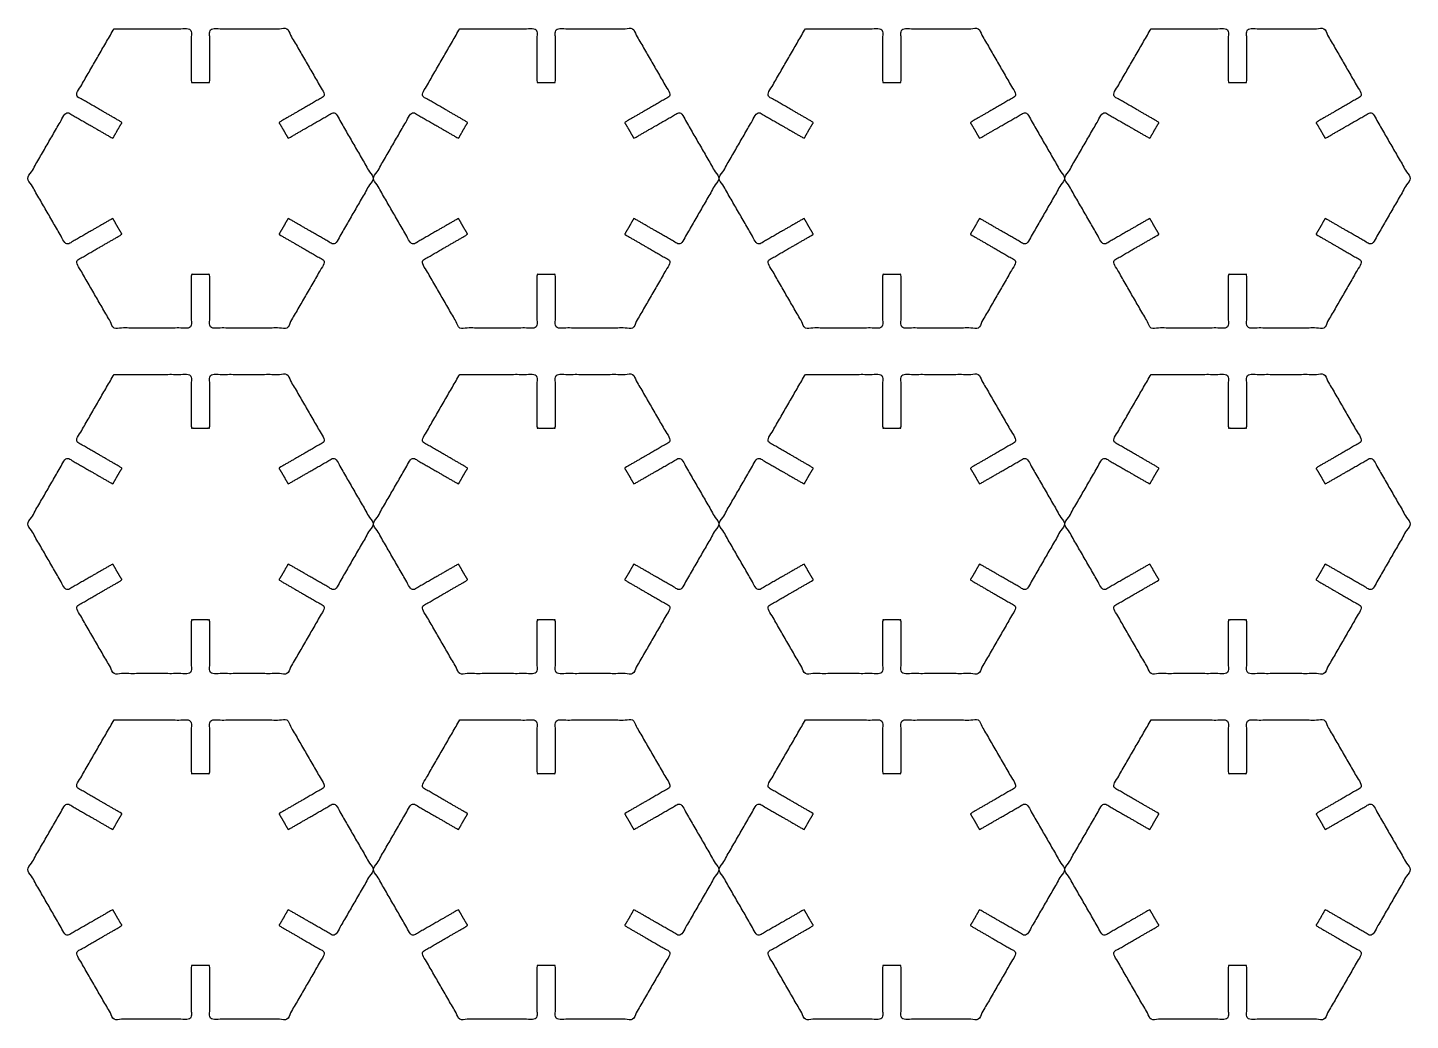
# Model space of a CAD drawing. Header units: inches. Extents: x -1.5 to 10.5, y -1.3 to 7.3.
import ezdxf

# ---------------------------------------------------------------- set-up
doc = ezdxf.new("R2010")
doc.units = ezdxf.units.IN
doc.header["$MEASUREMENT"] = 0
doc.layers.add('Default', color=178, linetype='Continuous', true_color=0x000000)

msp = doc.modelspace()

# ---------------------------------------------------------------- linework, layer by layer
at = {"layer": 'Default'}
for points in [[(-0.75, 7.299), (-0.918, 7.009), (-1.085, 6.719), (-0.883, 6.602), (-0.681, 6.486), (-0.721, 6.417), (-0.761, 6.347), (-0.963, 6.464), (-1.165, 6.58), (-1.332, 6.29), (-1.5, 6), (-1.332, 5.71), (-1.165, 5.42), (-0.963, 5.536), (-0.761, 5.653), (-0.721, 5.583), (-0.681, 5.514), (-0.883, 5.398), (-1.085, 5.281), (-0.918, 4.991), (-0.75, 4.701), (-0.415, 4.701), (-0.08, 4.701), (-0.08, 4.934), (-0.08, 5.167), (0, 5.167), (0.08, 5.167), (0.08, 4.934), (0.08, 4.701), (0.415, 4.701), (0.75, 4.701), (0.917, 4.991), (1.085, 5.281), (0.883, 5.398), (0.681, 5.514), (0.721, 5.583), (0.761, 5.653), (0.963, 5.536), (1.165, 5.42), (1.332, 5.71), (1.5, 6), (1.332, 6.29), (1.165, 6.58), (0.963, 6.464), (0.761, 6.347), (0.721, 6.417), (0.681, 6.486), (0.883, 6.602), (1.085, 6.719), (0.917, 7.009), (0.75, 7.299), (0.415, 7.299), (0.08, 7.299), (0.08, 7.066), (0.08, 6.833), (0, 6.833), (-0.08, 6.833), (-0.08, 7.066), (-0.08, 7.299), (-0.415, 7.299), (-0.75, 7.299)], [(2.25, 7.299), (2.083, 7.009), (1.915, 6.719), (2.117, 6.602), (2.319, 6.486), (2.279, 6.417), (2.239, 6.347), (2.037, 6.464), (1.835, 6.58), (1.668, 6.29), (1.5, 6), (1.668, 5.71), (1.835, 5.42), (2.037, 5.536), (2.239, 5.653), (2.279, 5.583), (2.319, 5.514), (2.117, 5.398), (1.915, 5.281), (2.083, 4.991), (2.25, 4.701), (2.585, 4.701), (2.92, 4.701), (2.92, 4.934), (2.92, 5.167), (3, 5.167), (3.08, 5.167), (3.08, 4.934), (3.08, 4.701), (3.415, 4.701), (3.75, 4.701), (3.917, 4.991), (4.085, 5.281), (3.883, 5.398), (3.681, 5.514), (3.721, 5.583), (3.761, 5.653), (3.963, 5.536), (4.165, 5.42), (4.332, 5.71), (4.5, 6), (4.332, 6.29), (4.165, 6.58), (3.963, 6.464), (3.761, 6.347), (3.721, 6.417), (3.681, 6.486), (3.883, 6.602), (4.085, 6.719), (3.917, 7.009), (3.75, 7.299), (3.415, 7.299), (3.08, 7.299), (3.08, 7.066), (3.08, 6.833), (3, 6.833), (2.92, 6.833), (2.92, 7.066), (2.92, 7.299), (2.585, 7.299), (2.25, 7.299)], [(5.25, 7.299), (5.082, 7.009), (4.915, 6.719), (5.117, 6.602), (5.319, 6.486), (5.279, 6.417), (5.239, 6.347), (5.037, 6.464), (4.835, 6.58), (4.668, 6.29), (4.5, 6), (4.668, 5.71), (4.835, 5.42), (5.037, 5.536), (5.239, 5.653), (5.279, 5.583), (5.319, 5.514), (5.117, 5.398), (4.915, 5.281), (5.082, 4.991), (5.25, 4.701), (5.585, 4.701), (5.92, 4.701), (5.92, 4.934), (5.92, 5.167), (6, 5.167), (6.08, 5.167), (6.08, 4.934), (6.08, 4.701), (6.415, 4.701), (6.75, 4.701), (6.917, 4.991), (7.085, 5.281), (6.883, 5.398), (6.681, 5.514), (6.721, 5.583), (6.761, 5.653), (6.963, 5.536), (7.165, 5.42), (7.332, 5.71), (7.5, 6), (7.332, 6.29), (7.165, 6.58), (6.963, 6.464), (6.761, 6.347), (6.721, 6.417), (6.681, 6.486), (6.883, 6.602), (7.085, 6.719), (6.917, 7.009), (6.75, 7.299), (6.415, 7.299), (6.08, 7.299), (6.08, 7.066), (6.08, 6.833), (6, 6.833), (5.92, 6.833), (5.92, 7.066), (5.92, 7.299), (5.585, 7.299), (5.25, 7.299)], [(8.25, 7.299), (8.082, 7.009), (7.915, 6.719), (8.117, 6.602), (8.319, 6.486), (8.279, 6.417), (8.239, 6.347), (8.037, 6.464), (7.835, 6.58), (7.668, 6.29), (7.5, 6), (7.668, 5.71), (7.835, 5.42), (8.037, 5.536), (8.239, 5.653), (8.279, 5.583), (8.319, 5.514), (8.117, 5.398), (7.915, 5.281), (8.082, 4.991), (8.25, 4.701), (8.585, 4.701), (8.92, 4.701), (8.92, 4.934), (8.92, 5.167), (9, 5.167), (9.08, 5.167), (9.08, 4.934), (9.08, 4.701), (9.415, 4.701), (9.75, 4.701), (9.917, 4.991), (10.085, 5.281), (9.883, 5.398), (9.681, 5.514), (9.721, 5.583), (9.761, 5.653), (9.963, 5.536), (10.165, 5.42), (10.332, 5.71), (10.5, 6), (10.332, 6.29), (10.165, 6.58), (9.963, 6.464), (9.761, 6.347), (9.721, 6.417), (9.681, 6.486), (9.883, 6.602), (10.085, 6.719), (9.917, 7.009), (9.75, 7.299), (9.415, 7.299), (9.08, 7.299), (9.08, 7.066), (9.08, 6.833), (9, 6.833), (8.92, 6.833), (8.92, 7.066), (8.92, 7.299), (8.585, 7.299), (8.25, 7.299)], [(-0.75, 4.299), (-0.918, 4.009), (-1.085, 3.719), (-0.883, 3.602), (-0.681, 3.486), (-0.721, 3.417), (-0.761, 3.347), (-0.963, 3.464), (-1.165, 3.58), (-1.332, 3.29), (-1.5, 3), (-1.332, 2.71), (-1.165, 2.42), (-0.963, 2.536), (-0.761, 2.653), (-0.721, 2.583), (-0.681, 2.514), (-0.883, 2.398), (-1.085, 2.281), (-0.918, 1.991), (-0.75, 1.701), (-0.415, 1.701), (-0.08, 1.701), (-0.08, 1.934), (-0.08, 2.167), (0, 2.167), (0.08, 2.167), (0.08, 1.934), (0.08, 1.701), (0.415, 1.701), (0.75, 1.701), (0.917, 1.991), (1.085, 2.281), (0.883, 2.398), (0.681, 2.514), (0.721, 2.583), (0.761, 2.653), (0.963, 2.536), (1.165, 2.42), (1.332, 2.71), (1.5, 3), (1.332, 3.29), (1.165, 3.58), (0.963, 3.464), (0.761, 3.347), (0.721, 3.417), (0.681, 3.486), (0.883, 3.602), (1.085, 3.719), (0.917, 4.009), (0.75, 4.299), (0.415, 4.299), (0.08, 4.299), (0.08, 4.066), (0.08, 3.833), (0, 3.833), (-0.08, 3.833), (-0.08, 4.066), (-0.08, 4.299), (-0.415, 4.299), (-0.75, 4.299)], [(2.25, 4.299), (2.083, 4.009), (1.915, 3.719), (2.117, 3.602), (2.319, 3.486), (2.279, 3.417), (2.239, 3.347), (2.037, 3.464), (1.835, 3.58), (1.668, 3.29), (1.5, 3), (1.668, 2.71), (1.835, 2.42), (2.037, 2.536), (2.239, 2.653), (2.279, 2.583), (2.319, 2.514), (2.117, 2.398), (1.915, 2.281), (2.083, 1.991), (2.25, 1.701), (2.585, 1.701), (2.92, 1.701), (2.92, 1.934), (2.92, 2.167), (3, 2.167), (3.08, 2.167), (3.08, 1.934), (3.08, 1.701), (3.415, 1.701), (3.75, 1.701), (3.917, 1.991), (4.085, 2.281), (3.883, 2.398), (3.681, 2.514), (3.721, 2.583), (3.761, 2.653), (3.963, 2.536), (4.165, 2.42), (4.332, 2.71), (4.5, 3), (4.332, 3.29), (4.165, 3.58), (3.963, 3.464), (3.761, 3.347), (3.721, 3.417), (3.681, 3.486), (3.883, 3.602), (4.085, 3.719), (3.917, 4.009), (3.75, 4.299), (3.415, 4.299), (3.08, 4.299), (3.08, 4.066), (3.08, 3.833), (3, 3.833), (2.92, 3.833), (2.92, 4.066), (2.92, 4.299), (2.585, 4.299), (2.25, 4.299)], [(5.25, 4.299), (5.082, 4.009), (4.915, 3.719), (5.117, 3.602), (5.319, 3.486), (5.279, 3.417), (5.239, 3.347), (5.037, 3.464), (4.835, 3.58), (4.668, 3.29), (4.5, 3), (4.668, 2.71), (4.835, 2.42), (5.037, 2.536), (5.239, 2.653), (5.279, 2.583), (5.319, 2.514), (5.117, 2.398), (4.915, 2.281), (5.082, 1.991), (5.25, 1.701), (5.585, 1.701), (5.92, 1.701), (5.92, 1.934), (5.92, 2.167), (6, 2.167), (6.08, 2.167), (6.08, 1.934), (6.08, 1.701), (6.415, 1.701), (6.75, 1.701), (6.917, 1.991), (7.085, 2.281), (6.883, 2.398), (6.681, 2.514), (6.721, 2.583), (6.761, 2.653), (6.963, 2.536), (7.165, 2.42), (7.332, 2.71), (7.5, 3), (7.332, 3.29), (7.165, 3.58), (6.963, 3.464), (6.761, 3.347), (6.721, 3.417), (6.681, 3.486), (6.883, 3.602), (7.085, 3.719), (6.917, 4.009), (6.75, 4.299), (6.415, 4.299), (6.08, 4.299), (6.08, 4.066), (6.08, 3.833), (6, 3.833), (5.92, 3.833), (5.92, 4.066), (5.92, 4.299), (5.585, 4.299), (5.25, 4.299)], [(8.25, 4.299), (8.082, 4.009), (7.915, 3.719), (8.117, 3.602), (8.319, 3.486), (8.279, 3.417), (8.239, 3.347), (8.037, 3.464), (7.835, 3.58), (7.668, 3.29), (7.5, 3), (7.668, 2.71), (7.835, 2.42), (8.037, 2.536), (8.239, 2.653), (8.279, 2.583), (8.319, 2.514), (8.117, 2.398), (7.915, 2.281), (8.082, 1.991), (8.25, 1.701), (8.585, 1.701), (8.92, 1.701), (8.92, 1.934), (8.92, 2.167), (9, 2.167), (9.08, 2.167), (9.08, 1.934), (9.08, 1.701), (9.415, 1.701), (9.75, 1.701), (9.917, 1.991), (10.085, 2.281), (9.883, 2.398), (9.681, 2.514), (9.721, 2.583), (9.761, 2.653), (9.963, 2.536), (10.165, 2.42), (10.332, 2.71), (10.5, 3), (10.332, 3.29), (10.165, 3.58), (9.963, 3.464), (9.761, 3.347), (9.721, 3.417), (9.681, 3.486), (9.883, 3.602), (10.085, 3.719), (9.917, 4.009), (9.75, 4.299), (9.415, 4.299), (9.08, 4.299), (9.08, 4.066), (9.08, 3.833), (9, 3.833), (8.92, 3.833), (8.92, 4.066), (8.92, 4.299), (8.585, 4.299), (8.25, 4.299)], [(-0.75, 1.299), (-0.918, 1.009), (-1.085, 0.719), (-0.883, 0.602), (-0.681, 0.486), (-0.721, 0.417), (-0.761, 0.347), (-0.963, 0.464), (-1.165, 0.58), (-1.332, 0.29), (-1.5, 0), (-1.332, -0.29), (-1.165, -0.58), (-0.963, -0.464), (-0.761, -0.347), (-0.721, -0.417), (-0.681, -0.486), (-0.883, -0.602), (-1.085, -0.719), (-0.918, -1.009), (-0.75, -1.299), (-0.415, -1.299), (-0.08, -1.299), (-0.08, -1.066), (-0.08, -0.833), (0, -0.833), (0.08, -0.833), (0.08, -1.066), (0.08, -1.299), (0.415, -1.299), (0.75, -1.299), (0.917, -1.009), (1.085, -0.719), (0.883, -0.602), (0.681, -0.486), (0.721, -0.417), (0.761, -0.347), (0.963, -0.464), (1.165, -0.58), (1.332, -0.29), (1.5, 0), (1.332, 0.29), (1.165, 0.58), (0.963, 0.464), (0.761, 0.347), (0.721, 0.417), (0.681, 0.486), (0.883, 0.602), (1.085, 0.719), (0.917, 1.009), (0.75, 1.299), (0.415, 1.299), (0.08, 1.299), (0.08, 1.066), (0.08, 0.833), (0, 0.833), (-0.08, 0.833), (-0.08, 1.066), (-0.08, 1.299), (-0.415, 1.299), (-0.75, 1.299)], [(2.25, 1.299), (2.083, 1.009), (1.915, 0.719), (2.117, 0.602), (2.319, 0.486), (2.279, 0.417), (2.239, 0.347), (2.037, 0.464), (1.835, 0.58), (1.668, 0.29), (1.5, 0), (1.668, -0.29), (1.835, -0.58), (2.037, -0.464), (2.239, -0.347), (2.279, -0.417), (2.319, -0.486), (2.117, -0.602), (1.915, -0.719), (2.083, -1.009), (2.25, -1.299), (2.585, -1.299), (2.92, -1.299), (2.92, -1.066), (2.92, -0.833), (3, -0.833), (3.08, -0.833), (3.08, -1.066), (3.08, -1.299), (3.415, -1.299), (3.75, -1.299), (3.917, -1.009), (4.085, -0.719), (3.883, -0.602), (3.681, -0.486), (3.721, -0.417), (3.761, -0.347), (3.963, -0.464), (4.165, -0.58), (4.332, -0.29), (4.5, 0), (4.332, 0.29), (4.165, 0.58), (3.963, 0.464), (3.761, 0.347), (3.721, 0.417), (3.681, 0.486), (3.883, 0.602), (4.085, 0.719), (3.917, 1.009), (3.75, 1.299), (3.415, 1.299), (3.08, 1.299), (3.08, 1.066), (3.08, 0.833), (3, 0.833), (2.92, 0.833), (2.92, 1.066), (2.92, 1.299), (2.585, 1.299), (2.25, 1.299)], [(5.25, 1.299), (5.082, 1.009), (4.915, 0.719), (5.117, 0.602), (5.319, 0.486), (5.279, 0.417), (5.239, 0.347), (5.037, 0.464), (4.835, 0.58), (4.668, 0.29), (4.5, 0), (4.668, -0.29), (4.835, -0.58), (5.037, -0.464), (5.239, -0.347), (5.279, -0.417), (5.319, -0.486), (5.117, -0.602), (4.915, -0.719), (5.082, -1.009), (5.25, -1.299), (5.585, -1.299), (5.92, -1.299), (5.92, -1.066), (5.92, -0.833), (6, -0.833), (6.08, -0.833), (6.08, -1.066), (6.08, -1.299), (6.415, -1.299), (6.75, -1.299), (6.917, -1.009), (7.085, -0.719), (6.883, -0.602), (6.681, -0.486), (6.721, -0.417), (6.761, -0.347), (6.963, -0.464), (7.165, -0.58), (7.332, -0.29), (7.5, 0), (7.332, 0.29), (7.165, 0.58), (6.963, 0.464), (6.761, 0.347), (6.721, 0.417), (6.681, 0.486), (6.883, 0.602), (7.085, 0.719), (6.917, 1.009), (6.75, 1.299), (6.415, 1.299), (6.08, 1.299), (6.08, 1.066), (6.08, 0.833), (6, 0.833), (5.92, 0.833), (5.92, 1.066), (5.92, 1.299), (5.585, 1.299), (5.25, 1.299)], [(8.25, 1.299), (8.082, 1.009), (7.915, 0.719), (8.117, 0.602), (8.319, 0.486), (8.279, 0.417), (8.239, 0.347), (8.037, 0.464), (7.835, 0.58), (7.668, 0.29), (7.5, 0), (7.668, -0.29), (7.835, -0.58), (8.037, -0.464), (8.239, -0.347), (8.279, -0.417), (8.319, -0.486), (8.117, -0.602), (7.915, -0.719), (8.082, -1.009), (8.25, -1.299), (8.585, -1.299), (8.92, -1.299), (8.92, -1.066), (8.92, -0.833), (9, -0.833), (9.08, -0.833), (9.08, -1.066), (9.08, -1.299), (9.415, -1.299), (9.75, -1.299), (9.917, -1.009), (10.085, -0.719), (9.883, -0.602), (9.681, -0.486), (9.721, -0.417), (9.761, -0.347), (9.963, -0.464), (10.165, -0.58), (10.332, -0.29), (10.5, 0), (10.332, 0.29), (10.165, 0.58), (9.963, 0.464), (9.761, 0.347), (9.721, 0.417), (9.681, 0.486), (9.883, 0.602), (10.085, 0.719), (9.917, 1.009), (9.75, 1.299), (9.415, 1.299), (9.08, 1.299), (9.08, 1.066), (9.08, 0.833), (9, 0.833), (8.92, 0.833), (8.92, 1.066), (8.92, 1.299), (8.585, 1.299), (8.25, 1.299)]]:
    msp.add_open_spline(points, degree=2, knots=[-13.424494, -13.424494, -13.424494, -12.754494, -12.754494, -12.055786, -12.055786, -11.055786, -11.055786, -10.357078, -10.357078, -9.687078, -9.687078, -9.017078, -9.017078, -8.31837, -8.31837, -7.31837, -7.31837, -6.619662, -6.619662, -5.949662, -5.949662, -5.279662, -5.279662, -4.580955, -4.580955, -3.580955, -3.580955, -2.882247, -2.882247, -2.212247, -2.212247, -1.542247, -1.542247, -0.843539, -0.843539, 0.156461, 0.156461, 0.855169, 0.855169, 1.525169, 1.525169, 2.195169, 2.195169, 2.893877, 2.893877, 3.893877, 3.893877, 4.592584, 4.592584, 5.262584, 5.262584, 5.932584, 5.932584, 6.631292, 6.631292, 7.631292, 7.631292, 8.33, 8.33, 9, 9, 9], dxfattribs=at)

doc.saveas('drawing.dxf')
